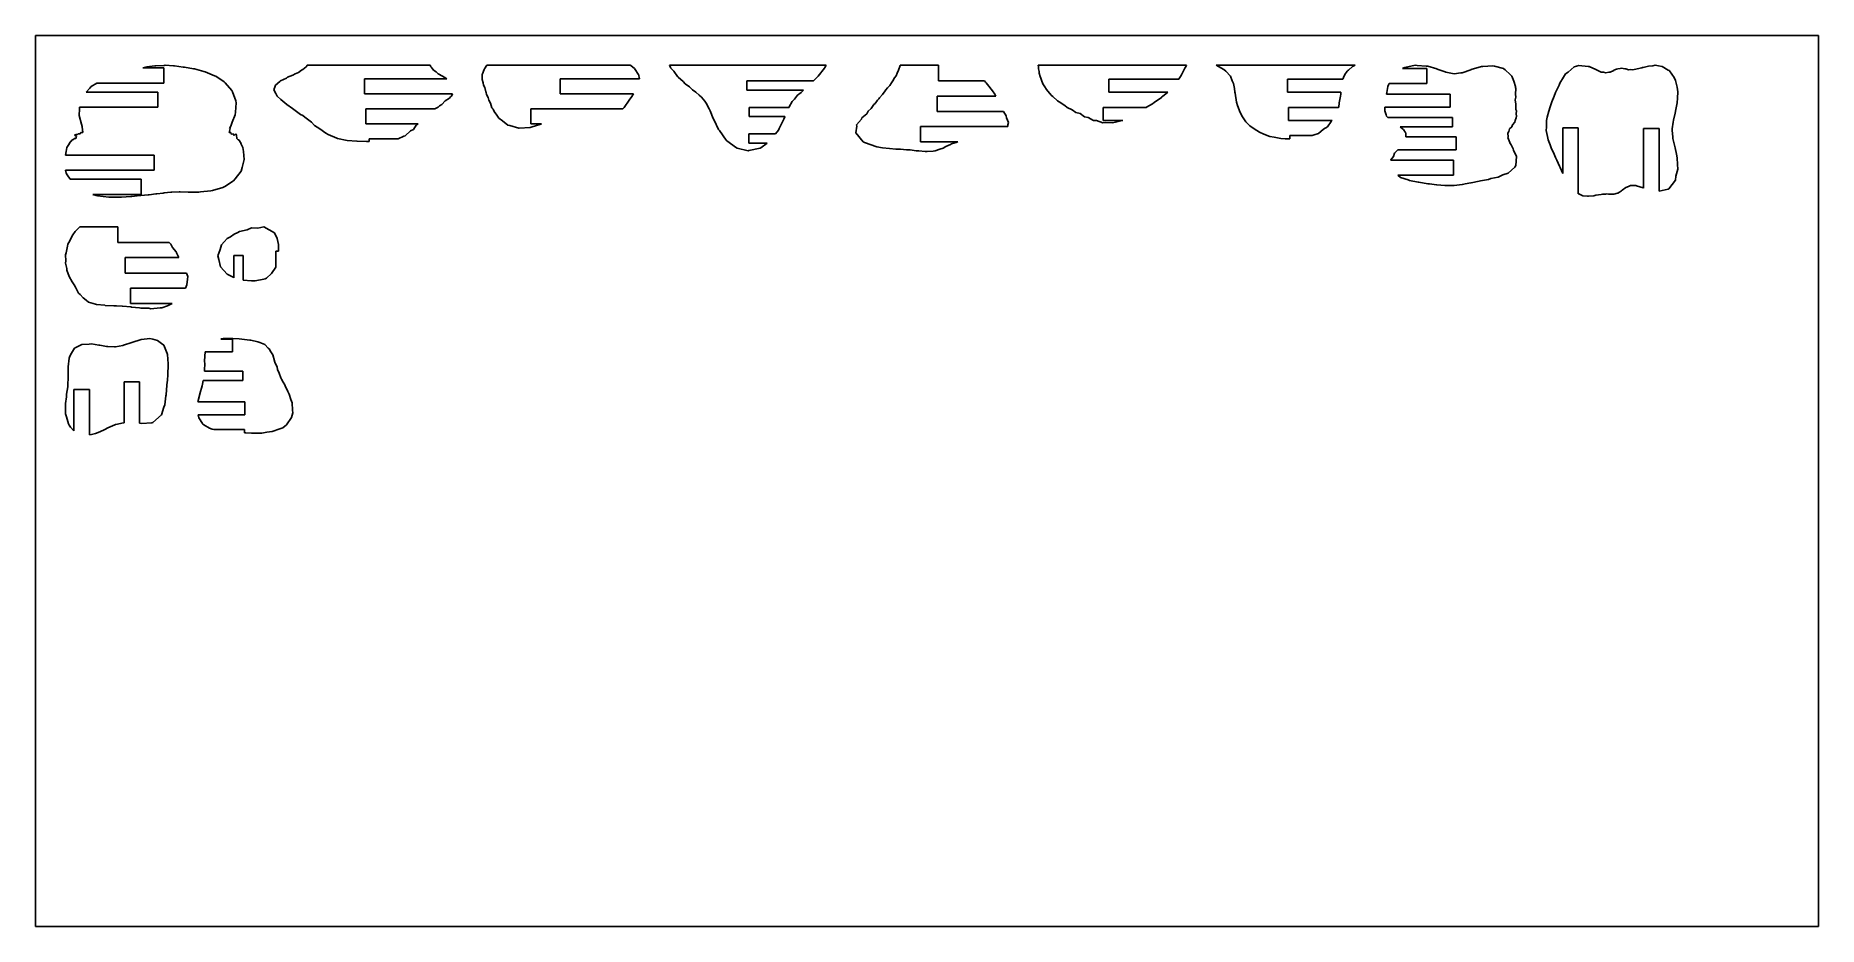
# Model space of a CAD drawing. Header units: metres. Extents: x 0 to 600, y 0 to 300.
import ezdxf

# ---------------------------------------------------------------- set-up
doc = ezdxf.new("R2010")
doc.units = ezdxf.units.M

msp = doc.modelspace()

# ---------------------------------------------------------------- linework, layer by layer
at = {"layer": 'C-1'}
for p, q in [((12.522729, 232.964516), (13.321522, 234.035737)), ((13.321522, 234.035737), (14.832943, 235.571901)), ((14.832943, 235.571901), (27.674156, 235.571901)), ((27.674156, 235.571901), (27.674156, 230.294595)), ((10.223178, 226.875759), (10.676921, 229.126252)), ((10.676921, 229.126252), (10.837123, 229.740793)), ((10.837123, 229.740793), (11.146596, 230.378415)), ((11.146596, 230.378415), (12.522729, 232.964516)), ((27.674156, 230.294595), (44.973585, 230.294595)), ((44.973585, 230.294595), (45.495136, 229.740792)), ((45.495136, 229.740792), (46.026529, 228.617609)), ((46.026529, 228.617609), (47.244415, 227.206352)), ((10, 223.345481), (10.102054, 224.2001)), ((10.44001, 221.583091), (10, 223.345481)), ((10.051128, 226.174282), (10.223178, 226.875759)), ((10.102054, 224.2001), (10.051128, 226.174282)), ((48.161277, 225.233215), (30.155063, 225.233215)), ((30.155063, 225.233215), (30.155063, 220.028589)), ((47.244415, 227.206352), (47.364247, 226.971049)), ((47.364247, 226.971049), (47.457212, 226.87576)), ((47.457212, 226.87576), (48.161277, 225.233215)), ((10.475727, 221.006883), (10.44001, 221.583091)), ((11.305867, 218.905143), (10.475727, 221.006883)), ((11.308464, 218.896771), (11.305867, 218.905143)), ((11.317972, 218.872888), (11.308464, 218.896771)), ((12.241823, 217.044893), (11.317972, 218.872888)), ((12.920494, 216.035088), (12.241823, 217.044893)), ((13.400676, 215.228585), (12.920494, 216.035088)), ((30.155063, 220.028589), (50.824041, 220.028589)), ((50.893724, 216.035088), (50.378258, 214.96721)), ((50.824041, 220.028589), (51.27104, 218.905142)), ((51.120102, 217.983371), (50.893724, 216.035088)), ((51.27104, 218.905142), (51.120102, 217.983371)), ((14.12851, 213.903985), (13.400676, 215.228585)), ((14.471991, 213.297931), (14.12851, 213.903985)), ((14.930912, 212.802534), (14.471991, 213.297931)), ((15.941612, 211.64747), (14.930912, 212.802534)), ((16.973371, 210.906228), (15.941612, 211.64747)), ((17.795982, 210.188354), (16.973371, 210.906228)), ((20.135194, 209.604888), (17.795982, 210.188354)), ((50.378258, 214.96721), (31.961277, 214.96721)), ((31.961277, 214.96721), (31.961277, 209.762584)), ((20.451341, 209.420478), (20.135194, 209.604888)), ((23.288585, 209.191261), (20.451341, 209.420478)), ((23.419835, 209.145128), (23.288585, 209.191261)), ((26.304364, 209.015636), (23.419835, 209.145128)), ((26.343325, 209.00877), (26.304364, 209.015636)), ((27.225105, 208.951549), (26.343325, 209.00877)), ((29.163084, 208.835535), (27.225105, 208.951549)), ((29.243114, 208.840547), (29.163084, 208.835535)), ((31.987243, 208.619165), (29.243114, 208.840547)), ((31.961277, 209.762584), (45.934188, 209.762584)), ((32.219196, 208.589544), (31.987243, 208.619165)), ((34.925337, 208.370398), (32.219196, 208.589544)), ((35.361152, 208.256894), (34.925337, 208.370398)), ((38.123526, 208.164069), (35.361152, 208.256894)), ((38.771176, 208.008111), (38.123526, 208.164069)), ((41.856023, 208.309373), (38.771176, 208.008111)), ((42.413304, 208.288209), (41.856023, 208.309373)), ((44.320841, 208.951549), (42.413304, 208.288209)), ((45.934188, 209.762584), (44.320841, 208.951549))]:
    msp.add_line(p, q, dxfattribs=at)
at = {"layer": 'C-2'}
for p, q in [((150.348726, 287.096993), (150.951044, 288.584678)), ((150.951044, 288.584678), (151.028536, 288.763186)), ((151.028536, 288.763186), (151.864074, 290)), ((151.864074, 290), (200.211615, 290)), ((200.211615, 290), (200.297457, 289.896052)), ((200.297457, 289.896052), (201.502839, 288.897639)), ((201.502839, 288.897639), (201.789513, 288.619202)), ((201.789513, 288.619202), (201.829646, 288.584678)), ((201.829646, 288.584678), (202.823543, 287.074274)), ((150.269868, 285.257325), (150.278245, 285.589693)), ((150.627028, 284.121558), (150.269868, 285.257325)), ((150.278245, 285.589693), (150.318254, 286.971139)), ((150.318254, 286.971139), (150.348726, 287.096993)), ((150.738346, 283.345945), (150.627028, 284.121558)), ((151.126417, 282.572741), (150.738346, 283.345945)), ((151.463544, 281.094611), (151.126417, 282.572741)), ((176.574394, 285.433997), (176.574394, 280.396472)), ((203.281028, 285.433997), (176.574394, 285.433997)), ((202.823543, 287.074274), (202.899208, 286.971139)), ((202.899208, 286.971139), (203.281028, 285.433997)), ((151.594708, 280.833214), (151.463544, 281.094611)), ((151.764078, 280.147788), (151.594708, 280.833214)), ((152.354366, 279.135487), (151.764078, 280.147788)), ((152.575806, 278.265832), (152.354366, 279.135487)), ((153.08792, 277.264492), (152.575806, 278.265832)), ((153.560502, 275.72002), (153.08792, 277.264492)), ((176.574394, 280.396472), (201.200646, 280.396472)), ((199.797052, 278.265832), (198.076763, 275.789277)), ((200.679067, 279.505261), (199.797052, 278.265832)), ((201.200646, 280.396472), (200.679067, 279.505261)), ((153.943198, 275.181374), (153.560502, 275.72002)), ((154.323515, 274.408166), (153.943198, 275.181374)), ((155.247099, 273.188845), (154.323515, 274.408166)), ((155.878438, 272.2281), (155.247099, 273.188845)), ((157.136315, 271.338019), (155.878438, 272.2281)), ((158.970172, 269.855403), (157.136315, 271.338019)), ((197.670058, 275.330469), (166.715854, 275.330469)), ((166.715854, 275.330469), (166.715854, 270.292945)), ((166.715854, 270.292945), (170.280025, 270.292945)), ((170.036519, 270.199609), (166.786284, 269.163943)), ((170.280025, 270.292945), (170.036519, 270.199609)), ((198.076763, 275.789277), (197.670058, 275.330469)), ((159.565978, 269.70489), (158.970172, 269.855403)), ((162.623221, 268.787475), (159.565978, 269.70489)), ((162.773135, 268.801087), (162.623221, 268.787475)), ((166.457115, 269.057569), (162.773135, 268.801087)), ((166.786284, 269.163943), (166.457115, 269.057569))]:
    msp.add_line(p, q, dxfattribs=at)
at = {"layer": 'C-3'}
for p, q in [((337.440519, 289.960315), (337.433321, 290)), ((337.433321, 290), (387.332618, 290)), ((337.492981, 289.761584), (337.440519, 289.960315)), ((337.530008, 288.799333), (337.492981, 289.761584)), ((337.759158, 287.885499), (337.530008, 288.799333)), ((386.770867, 288.99704), (386.227602, 287.8855)), ((387.191558, 289.761584), (386.770867, 288.99704)), ((387.332618, 290), (387.191558, 289.761584)), ((337.776208, 287.342959), (337.759158, 287.885499)), ((338.123784, 286.202891), (337.776208, 287.342959)), ((338.266976, 285.629601), (338.123784, 286.202891)), ((338.550779, 284.963755), (338.266976, 285.629601)), ((338.988847, 283.818246), (338.550779, 284.963755)), ((339.638139, 282.79075), (338.988847, 283.818246)), ((340.223849, 281.857543), (339.638139, 282.79075)), ((384.777896, 285.350491), (361.218672, 285.350491)), ((361.218672, 285.350491), (361.218672, 280.981595)), ((385.645525, 286.749625), (384.777896, 285.350491)), ((386.227602, 287.8855), (385.645525, 286.749625)), ((341.824069, 279.936415), (340.223849, 281.857543)), ((341.930728, 279.829768), (341.824069, 279.936415)), ((342.34499, 279.44443), (341.930728, 279.829768)), ((343.969891, 278.061884), (342.34499, 279.44443)), ((344.445229, 277.681199), (343.969891, 278.061884)), ((346.351796, 276.487583), (344.445229, 277.681199)), ((347.228318, 275.802188), (346.351796, 276.487583)), ((361.218672, 280.981595), (381.060121, 280.981595)), ((375.853153, 276.984473), (373.880233, 275.860076)), ((376.4208, 277.487118), (375.853153, 276.984473)), ((378.88634, 279.164689), (376.4208, 277.487118)), ((378.959989, 279.223947), (378.88634, 279.164689)), ((379.235821, 279.44443), (378.959989, 279.223947)), ((381.060121, 280.981595), (379.235821, 279.44443)), ((348.896507, 275.05919), (347.228318, 275.802188)), ((350.063399, 274.143294), (348.896507, 275.05919)), ((351.510272, 273.724274), (350.063399, 274.143294)), ((352.964339, 272.657871), (351.510272, 273.724274)), ((354.207252, 272.472632), (352.964339, 272.657871)), ((355.995013, 271.431329), (354.207252, 272.472632)), ((357.064982, 271.406943), (355.995013, 271.431329)), ((359.18477, 270.680268), (357.064982, 271.406943)), ((360.146468, 270.762662), (359.18477, 270.680268)), ((373.848952, 275.832086), (359.306685, 275.832086)), ((359.306685, 275.832086), (359.306685, 271.46319)), ((359.306685, 271.46319), (365.953933, 271.46319)), ((362.455591, 270.642883), (360.146468, 270.762662)), ((363.413638, 270.813133), (362.455591, 270.642883)), ((365.636593, 271.379185), (363.413638, 270.813133)), ((365.953933, 271.46319), (365.636593, 271.379185)), ((373.880233, 275.860076), (373.848952, 275.832086))]:
    msp.add_line(p, q, dxfattribs=at)
at = {"layer": 'C-4'}
for p, q in [((213.632916, 289.261661), (213.281028, 290)), ((213.281028, 290), (266.007108, 290)), ((213.736827, 289.138969), (213.632916, 289.261661)), ((213.798767, 289.024555), (213.736827, 289.138969)), ((214.845624, 288.084488), (213.798767, 289.024555)), ((216.04751, 286.231776), (214.845624, 288.084488)), ((265.452224, 289.024555), (263.351161, 286.321839)), ((265.669228, 289.322039), (265.452224, 289.024555)), ((266.007108, 290), (265.669228, 289.322039)), ((216.117492, 286.169597), (216.04751, 286.231776)), ((216.287955, 285.984158), (216.117492, 286.169597)), ((217.973521, 284.507877), (216.287955, 285.984158)), ((218.571041, 283.780139), (217.973521, 284.507877)), ((220.071094, 282.721551), (218.571041, 283.780139)), ((221.069882, 281.743656), (220.071094, 282.721551)), ((261.821596, 284.741434), (239.338242, 284.741434)), ((239.338242, 284.741434), (239.338242, 281.608245)), ((263.031305, 285.984158), (261.821596, 284.741434)), ((263.351161, 286.321839), (263.031305, 285.984158)), ((222.198459, 281.012869), (221.069882, 281.743656)), ((223.3311, 279.903381), (222.198459, 281.012869)), ((224.107765, 279.285021), (223.3311, 279.903381)), ((225.173416, 277.893598), (224.107765, 279.285021)), ((225.667479, 277.27192), (225.173416, 277.893598)), ((226.635181, 275.337272), (225.667479, 277.27192)), ((239.338242, 281.608245), (258.384829, 281.608245)), ((254.597956, 277.846863), (253.651683, 275.975575)), ((255.390892, 278.592055), (254.597956, 277.846863)), ((256.381966, 279.912387), (255.390892, 278.592055)), ((257.598341, 280.801388), (256.381966, 279.912387)), ((258.384829, 281.608245), (257.598341, 280.801388)), ((226.969387, 274.718749), (226.635181, 275.337272)), ((228.03377, 272.078271), (226.969387, 274.718749)), ((228.315, 271.551272), (228.03377, 272.078271)), ((229.839221, 268.357397), (228.315, 271.551272)), ((253.571851, 275.849679), (240.187291, 275.849679)), ((240.187291, 275.849679), (240.187291, 272.71649)), ((240.187291, 272.71649), (252.133272, 272.71649)), ((251.788617, 271.908714), (250.219594, 268.729512)), ((252.097323, 272.629981), (251.788617, 271.908714)), ((252.133272, 272.71649), (252.097323, 272.629981)), ((253.651683, 275.975575), (253.571851, 275.849679)), ((230.106167, 267.99938), (229.839221, 268.357397)), ((232.427436, 264.79773), (230.106167, 267.99938)), ((232.668839, 264.617575), (232.427436, 264.79773)), ((235.86749, 262.193696), (232.668839, 264.617575)), ((249.058733, 266.957924), (240.007821, 266.957924)), ((240.007821, 266.957924), (240.007821, 263.824735)), ((249.964834, 268.165441), (249.058733, 266.957924)), ((250.219594, 268.729512), (249.964834, 268.165441)), ((236.072702, 262.147808), (235.86749, 262.193696)), ((239.862385, 261.206063), (236.072702, 262.147808)), ((240.048932, 261.256824), (239.862385, 261.206063)), ((240.007821, 263.824735), (246.22664, 263.824735)), ((243.869778, 262.098492), (240.048932, 261.256824)), ((244.070192, 262.262824), (243.869778, 262.098492)), ((246.22664, 263.824735), (244.070192, 262.262824))]:
    msp.add_line(p, q, dxfattribs=at)
at = {"layer": 'C-5'}
for p, q in [((399.87364, 288.570074), (397.332618, 290)), ((397.332618, 290), (444.066126, 290)), ((400.626816, 287.981206), (399.87364, 288.570074)), ((441.663531, 288.255821), (441.46876, 287.981205)), ((441.874747, 288.405453), (441.663531, 288.255821)), ((443.21593, 289.57397), (441.874747, 288.405453)), ((444.066126, 290), (443.21593, 289.57397)), ((402.112205, 286.388932), (400.626816, 287.981206)), ((402.721897, 284.769396), (402.112205, 286.388932)), ((403.17514, 283.929871), (402.721897, 284.769396)), ((403.507277, 282.140193), (403.17514, 283.929871)), ((403.63452, 280.930987), (403.507277, 282.140193)), ((439.917371, 285.350491), (421.35534, 285.350491)), ((421.35534, 285.350491), (421.35534, 280.981595)), ((440.185589, 285.913085), (439.917371, 285.350491)), ((440.64098, 286.919404), (440.185589, 285.913085)), ((441.46876, 287.981205), (440.64098, 286.919404)), ((403.667855, 280.576501), (403.63452, 280.930987)), ((404.200187, 277.550231), (403.667855, 280.576501)), ((404.48436, 276.45194), (404.200187, 277.550231)), ((405.381416, 274.11859), (404.48436, 276.45194)), ((421.35534, 280.981595), (439.301134, 280.981595)), ((438.735813, 277.317407), (438.566917, 275.958688)), ((439.217658, 279.64444), (438.735813, 277.317407)), ((439.241699, 280.269147), (439.217658, 279.64444)), ((439.301134, 280.981595), (439.241699, 280.269147)), ((406.147905, 272.66818), (405.381416, 274.11859)), ((407.359814, 271.022612), (406.147905, 272.66818)), ((408.679491, 269.611249), (407.359814, 271.022612)), ((438.508613, 275.832086), (421.626833, 275.832086)), ((421.626833, 275.832086), (421.626833, 271.46319)), ((421.626833, 271.46319), (436.354214, 271.46319)), ((435.993897, 271.058645), (434.8311, 269.264488)), ((436.354214, 271.46319), (435.993897, 271.058645)), ((438.566917, 275.958688), (438.508613, 275.832086)), ((410.077919, 268.559505), (408.679491, 269.611249)), ((411.858374, 267.436005), (410.077919, 268.559505)), ((413.326151, 266.830338), (411.858374, 267.436005)), ((415.410791, 266.08053), (413.326151, 266.830338)), ((416.878721, 265.755841), (415.410791, 266.08053)), ((419.133141, 265.378604), (416.878721, 265.755841)), ((420.588195, 265.202488), (419.133141, 265.378604)), ((422.09228, 265.204201), (420.588195, 265.202488)), ((429.591334, 266.313681), (422.09228, 266.313681)), ((422.09228, 266.313681), (422.09228, 265.204201)), ((430.275549, 266.622905), (429.591334, 266.313681)), ((431.741929, 267.005254), (430.275549, 266.622905)), ((433.465568, 268.467355), (431.741929, 267.005254)), ((434.8311, 269.264488), (433.465568, 268.467355))]:
    msp.add_line(p, q, dxfattribs=at)
at = {"layer": 'C-6'}
for p, q in [((88.464254, 287.628382), (89.522281, 288.313433)), ((89.522281, 288.313433), (89.973811, 288.596767)), ((89.973811, 288.596767), (91.064896, 289.506523)), ((91.064896, 289.506523), (91.122561, 289.608928)), ((91.122561, 289.608928), (91.387149, 290)), ((91.387149, 290), (132.762449, 290)), ((132.762449, 290), (132.955778, 289.506522)), ((132.955778, 289.506522), (133.299149, 289.166328)), ((133.299149, 289.166328), (133.95061, 288.313432)), ((133.95061, 288.313432), (134.846913, 287.760894)), ((80.20464, 281.708348), (80.616638, 282.989202)), ((80.616638, 282.989202), (80.678172, 283.345945)), ((80.678172, 283.345945), (82.200551, 284.514338)), ((82.200551, 284.514338), (82.380727, 284.736263)), ((82.380727, 284.736263), (84.378901, 285.665871)), ((84.378901, 285.665871), (84.796871, 285.982874)), ((84.796871, 285.982874), (86.56727, 286.669221)), ((86.56727, 286.669221), (87.340144, 287.156545)), ((87.340144, 287.156545), (88.464254, 287.628382)), ((138.389948, 285.433997), (110.715791, 285.433997)), ((110.715791, 285.433997), (110.715791, 280.396472)), ((134.846913, 287.760894), (135.510923, 287.156545)), ((135.510923, 287.156545), (136.96435, 286.387775)), ((136.96435, 286.387775), (137.455955, 285.982874)), ((137.455955, 285.982874), (138.389948, 285.433997)), ((80.781678, 280.5032), (80.20464, 281.708348)), ((81.253095, 279.650724), (80.781678, 280.5032)), ((82.474805, 278.452066), (81.253095, 279.650724)), ((84.553596, 276.844697), (82.474805, 278.452066)), ((86.487028, 275.494083), (84.553596, 276.844697)), ((110.715791, 280.396472), (140.269868, 280.396472)), ((135.941352, 276.407655), (135.515104, 275.904417)), ((136.684674, 276.844697), (135.941352, 276.407655)), ((137.817462, 278.012868), (136.684674, 276.844697)), ((139.244117, 278.933125), (137.817462, 278.012868)), ((139.642002, 279.435963), (139.244117, 278.933125)), ((139.925607, 279.650723), (139.642002, 279.435963)), ((140.269868, 280.396472), (139.925607, 279.650723)), ((89.171487, 273.490897), (86.487028, 275.494083)), ((89.908509, 273.04912), (89.171487, 273.490897)), ((90.620715, 272.558433), (89.908509, 273.04912)), ((92.85298, 270.809655), (90.620715, 272.558433)), ((93.884424, 269.756282), (92.85298, 270.809655)), ((134.404609, 275.330469), (111.170368, 275.330469)), ((111.170368, 275.330469), (111.170368, 270.292945)), ((111.170368, 270.292945), (128.785355, 270.292945)), ((128.785355, 270.292945), (128.104187, 269.833047)), ((135.515104, 275.904417), (134.404609, 275.330469)), ((95.598759, 268.625287), (93.884424, 269.756282)), ((97.705448, 267.099779), (95.598759, 268.625287)), ((98.472614, 266.721687), (97.705448, 267.099779)), ((101.360004, 265.479379), (98.472614, 266.721687)), ((101.594188, 265.402994), (101.360004, 265.479379)), ((104.852648, 264.728556), (101.594188, 265.402994)), ((104.856297, 264.727862), (104.852648, 264.728556)), ((108.105022, 264.48321), (104.856297, 264.727862)), ((108.175276, 264.478082), (108.105022, 264.48321)), ((111.304747, 264.36511), (108.175276, 264.478082)), ((111.409496, 264.358552), (111.304747, 264.36511)), ((112.208374, 264.336884), (111.409496, 264.358552)), ((121.971984, 265.226941), (112.208374, 265.226941)), ((112.208374, 265.226941), (112.208374, 264.336884)), ((123.962984, 266.127336), (121.971984, 265.226941)), ((124.368142, 266.287821), (123.962984, 266.127336)), ((126.208579, 267.918225), (124.368142, 266.287821)), ((127.146794, 268.433227), (126.208579, 267.918225)), ((128.104187, 269.833047), (127.146794, 268.433227))]:
    msp.add_line(p, q, dxfattribs=at)
at = {"layer": 'C-7'}
for p, q in [((289.982472, 287.318576), (290.445798, 288.422422)), ((290.445798, 288.422422), (290.963981, 289.905397)), ((290.963981, 289.905397), (291.005315, 290)), ((291.005315, 290), (303.861702, 290)), ((303.861702, 290), (303.861702, 284.722694)), ((286.176993, 281.792399), (286.650874, 282.374447)), ((286.650874, 282.374447), (287.452115, 283.238369)), ((287.452115, 283.238369), (288.036769, 284.107527)), ((288.036769, 284.107527), (288.549748, 284.820364)), ((288.549748, 284.820364), (289.115541, 285.742135)), ((289.115541, 285.742135), (289.633793, 286.479443)), ((289.633793, 286.479443), (289.982472, 287.318576)), ((303.861702, 284.722694), (319.342808, 284.722694)), ((319.342808, 284.722694), (319.727943, 284.289628)), ((319.727943, 284.289628), (319.901432, 284.107527)), ((319.901432, 284.107527), (320.32346, 283.582399)), ((320.32346, 283.582399), (322.081767, 281.40906)), ((281.255366, 275.418926), (282.154498, 276.77114)), ((282.154498, 276.77114), (282.538903, 277.13823)), ((282.538903, 277.13823), (283.370275, 278.28864)), ((283.370275, 278.28864), (283.807591, 278.745958)), ((283.807591, 278.745958), (283.964213, 279.010841)), ((283.964213, 279.010841), (285.027782, 280.216771)), ((285.027782, 280.216771), (285.888347, 281.409061)), ((285.888347, 281.409061), (286.176993, 281.792399)), ((323.158564, 279.661314), (303.390394, 279.661314)), ((303.390394, 279.661314), (303.390394, 274.456689)), ((322.081767, 281.40906), (322.793496, 280.315087)), ((322.793496, 280.315087), (323.158564, 279.661314)), ((276.272562, 269.936492), (277.93275, 271.838758)), ((277.93275, 271.838758), (278.071958, 272.338914)), ((278.071958, 272.338914), (279.720738, 273.680246)), ((279.720738, 273.680246), (280.206486, 274.580533)), ((280.206486, 274.580533), (281.255366, 275.418926)), ((303.390394, 274.456689), (325.791649, 274.456689)), ((325.791649, 274.456689), (326.672637, 273.01229)), ((326.672637, 273.01229), (326.760014, 272.338914)), ((326.760014, 272.338914), (327.433321, 270.732164)), ((327.433321, 270.732164), (327.254753, 269.936492)), ((276.007108, 267.230633), (276.347713, 269.522218)), ((278.519817, 264.207711), (276.007108, 267.230633)), ((276.347713, 269.522218), (276.272562, 269.936492)), ((278.947677, 264.007107), (278.519817, 264.207711)), ((283.081309, 262.593747), (278.947677, 264.007107)), ((327.228126, 269.395309), (297.830741, 269.395309)), ((297.830741, 269.395309), (297.830741, 264.190683)), ((297.830741, 264.190683), (310.429755, 264.190683)), ((309.764353, 264.007107), (308.242394, 263.516841)), ((310.333439, 264.187819), (309.764353, 264.007107)), ((310.429755, 264.190683), (310.333439, 264.187819)), ((327.254753, 269.936492), (327.228126, 269.395309)), ((284.985142, 262.256608), (283.081309, 262.593747)), ((287.332195, 261.967398), (284.985142, 262.256608)), ((289.456564, 261.768015), (287.332195, 261.967398)), ((291.071895, 261.763321), (289.456564, 261.768015)), ((293.092211, 261.541083), (291.071895, 261.763321)), ((294.318173, 261.562109), (293.092211, 261.541083)), ((296.348565, 261.238272), (294.318173, 261.562109)), ((297.237308, 261.220392), (296.348565, 261.238272)), ((299.363071, 260.965118), (297.237308, 261.220392)), ((300.024723, 260.965907), (299.363071, 260.965118)), ((302.037507, 261.107822), (300.024723, 260.965907)), ((302.762153, 261.219241), (302.037507, 261.107822)), ((304.318083, 261.751589), (302.762153, 261.219241)), ((305.393986, 262.140076), (304.318083, 261.751589)), ((306.326569, 262.638507), (305.393986, 262.140076)), ((307.897803, 263.346679), (306.326569, 262.638507)), ((308.242394, 263.516841), (307.897803, 263.346679))]:
    msp.add_line(p, q, dxfattribs=at)
at = {"layer": 'sheet_boundary'}
for p, q in [((0, 300), (600, 300)), ((0, 0), (0, 300)), ((600, 300), (600, 0)), ((600, 0), (0, 0))]:
    msp.add_line(p, q, dxfattribs=at)
at = {"layer": 'Y-2'}
for p, q in [((35.622937, 197.616533), (38.473215, 198.008111)), ((38.473215, 198.008111), (39.450449, 197.802403)), ((11.364565, 191.65198), (11.717436, 192.450495)), ((11.717436, 192.450495), (13.130049, 194.719753)), ((13.130049, 194.719753), (15.544948, 195.986037)), ((15.544948, 195.986037), (18.057858, 196.074839)), ((18.057858, 196.074839), (18.759636, 196.207758)), ((18.759636, 196.207758), (21.294842, 195.700074)), ((21.294842, 195.700074), (21.615234, 195.707386)), ((21.615234, 195.707386), (23.889135, 195.266821)), ((23.889135, 195.266821), (24.280888, 195.267493)), ((24.280888, 195.267493), (26.485319, 195.209279)), ((26.485319, 195.209279), (26.886997, 195.236395)), ((26.886997, 195.236395), (29.289497, 195.668356)), ((29.289497, 195.668356), (29.552651, 195.70825)), ((29.552651, 195.70825), (32.357804, 196.601931)), ((32.357804, 196.601931), (32.408249, 196.611134)), ((32.408249, 196.611134), (35.526762, 197.60822)), ((35.526762, 197.60822), (35.622937, 197.616533)), ((39.450449, 197.802403), (41.029159, 197.375445)), ((41.029159, 197.375445), (42.354597, 196.32412)), ((42.354597, 196.32412), (43.099878, 195.706407)), ((43.099878, 195.706407), (44.292526, 192.920302)), ((44.292526, 192.920302), (44.299568, 192.906115)), ((44.299568, 192.906115), (44.323803, 192.655797)), ((44.323803, 192.655797), (44.619124, 189.449176)), ((10.958958, 187.895675), (10.972935, 188.43541)), ((10.985434, 185.333816), (10.958958, 187.895675)), ((10.972935, 188.43541), (11.320786, 191.360016)), ((11.320786, 191.360016), (11.364565, 191.65198)), ((44.596309, 189.247258), (44.463019, 185.806662)), ((44.619124, 189.449176), (44.596309, 189.247258)), ((10.417081, 179.295373), (10.812639, 181.715251)), ((10.812639, 181.715251), (10.854664, 182.340113)), ((10.854664, 182.340113), (10.973828, 184.821315)), ((10.973828, 184.821315), (10.985434, 185.333816)), ((18.079597, 180.771155), (12.874972, 180.771155)), ((12.874972, 180.771155), (12.874972, 166.945785)), ((18.079597, 165.553602), (18.079597, 180.771155)), ((35.005153, 183.439661), (29.800528, 183.439661)), ((29.800528, 183.439661), (29.800528, 169.569088)), ((35.005153, 169.437877), (35.005153, 183.439661)), ((44.186168, 182.257419), (43.940544, 179.008942)), ((44.197962, 182.340113), (44.186168, 182.257419)), ((44.323803, 183.951694), (44.197962, 182.340113)), ((44.446707, 185.718385), (44.323803, 183.951694)), ((44.463019, 185.806662), (44.446707, 185.718385)), ((10, 176.066999), (10.371754, 178.329178)), ((10.100732, 174.844978), (10, 176.066999)), ((10.068747, 172.662142), (10.100732, 174.844978)), ((10.371754, 178.329178), (10.417081, 179.295373)), ((43.095227, 174.894684), (42.359993, 172.305917)), ((43.517254, 175.637622), (43.095227, 174.894684)), ((43.853912, 178.724447), (43.517254, 175.637622)), ((43.940544, 179.008942), (43.853912, 178.724447)), ((10.387729, 171.614345), (10.068747, 172.662142)), ((11.011719, 169.221846), (10.387729, 171.614345)), ((11.245498, 168.843593), (11.011719, 169.221846)), ((11.717436, 168.165807), (11.245498, 168.843593)), ((12.874972, 166.945785), (11.717436, 168.165807)), ((26.664861, 168.960381), (24.280888, 167.900745)), ((26.886997, 169.043936), (26.664861, 168.960381)), ((26.968161, 169.054239), (26.886997, 169.043936)), ((29.552651, 169.562305), (26.968161, 169.054239)), ((29.800528, 169.569088), (29.552651, 169.562305)), ((35.622938, 169.350462), (35.005153, 169.437877)), ((39.094174, 169.615954), (35.622938, 169.350462)), ((39.450448, 169.728661), (39.094174, 169.615954)), ((42.359993, 172.305917), (39.450448, 169.728661)), ((18.759636, 165.621556), (18.079597, 165.553602)), ((20.091862, 165.990616), (18.759636, 165.621556)), ((21.615233, 166.588846), (20.091862, 165.990616)), ((23.333898, 167.377543), (21.615233, 166.588846)), ((24.280888, 167.900745), (23.333898, 167.377543))]:
    msp.add_line(p, q, dxfattribs=at)
at = {"layer": 'Y-3'}
for p, q in [((515.741759, 287.711347), (517.816354, 289.517671)), ((517.816354, 289.517671), (519.366609, 289.955797)), ((519.366609, 289.955797), (522.484069, 289.630555)), ((522.484069, 289.630555), (522.674817, 289.628721)), ((522.674817, 289.628721), (522.817627, 289.576102)), ((522.817627, 289.576102), (525.058425, 288.566653)), ((525.058425, 288.566653), (525.591547, 288.314942)), ((525.591547, 288.314942), (526.930501, 287.746654)), ((529.899541, 287.715194), (531.116329, 288.311712)), ((531.116329, 288.311712), (531.203341, 288.332459)), ((531.203341, 288.332459), (532.021954, 288.677452)), ((532.021954, 288.677452), (532.478016, 288.860119)), ((532.478016, 288.860119), (532.497388, 288.855252)), ((532.497388, 288.855252), (533.245902, 288.954526)), ((533.245902, 288.954526), (533.752638, 289.007175)), ((533.752638, 289.007175), (533.781815, 289.014426)), ((533.781815, 289.014426), (534.901464, 288.766464)), ((534.901464, 288.766464), (535.178518, 288.812249)), ((535.178518, 288.812249), (536.096803, 288.516651)), ((536.096803, 288.516651), (536.750856, 288.614357)), ((536.750856, 288.614357), (537.441179, 288.508852)), ((537.441179, 288.508852), (538.622932, 288.743979)), ((538.622932, 288.743979), (539.017252, 288.805724)), ((539.017252, 288.805724), (540.541537, 289.195465)), ((540.541537, 289.195465), (540.851332, 289.257714)), ((540.851332, 289.257714), (541.00654, 289.293424)), ((541.00654, 289.293424), (542.802167, 289.73165)), ((542.802167, 289.73165), (544.314748, 289.854574)), ((544.314748, 289.854574), (545.127402, 290)), ((545.127402, 290), (546.146636, 289.836421)), ((546.146636, 289.836421), (547.479513, 289.560683)), ((547.479513, 289.560683), (549.500823, 288.416633)), ((549.500823, 288.416633), (549.809339, 288.249385)), ((549.809339, 288.249385), (549.941276, 288.10021)), ((549.941276, 288.10021), (551.500613, 285.915337)), ((511.587873, 280.801885), (512.747107, 283.362353)), ((512.747107, 283.362353), (512.998167, 283.97528)), ((512.998167, 283.97528), (514.180535, 286.0425)), ((514.180535, 286.0425), (514.876161, 287.084935)), ((514.876161, 287.084935), (515.741759, 287.711347)), ((526.930501, 287.746654), (527.722921, 287.640922)), ((527.722921, 287.640922), (528.502839, 287.44761)), ((528.502839, 287.44761), (529.515803, 287.70941)), ((529.515803, 287.70941), (529.899541, 287.715194)), ((551.500613, 285.915337), (551.94101, 284.87624)), ((551.94101, 284.87624), (552.495246, 282.67448)), ((552.495246, 282.67448), (552.695122, 281.126136)), ((509.252843, 274.572465), (509.730174, 276.032723)), ((509.730174, 276.032723), (510.343478, 277.690532)), ((510.343478, 277.690532), (511.099659, 279.601853)), ((511.099659, 279.601853), (511.587873, 280.801885)), ((552.514508, 277.372166), (552.064156, 275.072536)), ((552.639336, 278.910958), (552.514508, 277.372166)), ((552.695122, 281.126136), (552.639336, 278.910958)), ((508.469829, 269.181468), (508.527837, 271.363021)), ((508.527837, 271.363021), (508.768422, 272.546216)), ((508.768422, 272.546216), (509.252843, 274.572465)), ((551.092351, 270.863922), (550.807753, 268.588666)), ((551.252705, 271.57874), (551.092351, 270.863922)), ((551.820021, 273.920012), (551.252705, 271.57874)), ((552.064156, 275.072536), (551.820021, 273.920012)), ((508.437262, 268.087773), (508.469829, 269.181468)), ((508.879422, 266.05607), (508.437262, 268.087773)), ((509.064191, 264.87844), (508.879422, 266.05607)), ((509.778608, 263.219644), (509.064191, 264.87844)), ((519.190796, 268.999722), (513.98617, 268.999722)), ((513.98617, 268.999722), (513.98617, 253.56096)), ((519.190796, 246.770306), (519.190796, 268.999722)), ((546.407427, 268.716014), (541.202801, 268.716014)), ((541.202801, 268.716014), (541.202801, 248.635868)), ((546.407427, 247.660084), (546.407427, 268.716014)), ((550.807753, 268.588666), (550.767114, 268.087773)), ((550.767114, 268.087773), (550.971225, 265.890055)), ((550.971225, 265.890055), (551.053295, 265.316423)), ((551.053295, 265.316423), (551.550475, 263.136214)), ((510.208555, 261.842129), (509.778608, 263.219644)), ((510.877585, 260.603085), (510.208555, 261.842129)), ((511.544134, 258.949261), (510.877585, 260.603085)), ((511.990197, 258.081513), (511.544134, 258.949261)), ((512.864979, 256.06191), (511.990197, 258.081513)), ((551.550475, 263.136214), (551.792486, 262.26242)), ((551.792486, 262.26242), (552.211355, 260.074734)), ((552.211355, 260.074734), (552.532416, 258.796455)), ((552.532416, 258.796455), (552.569768, 256.574456)), ((513.078852, 255.567934), (512.864979, 256.06191)), ((513.98617, 253.56096), (513.078852, 255.567934)), ((552.06947, 252.627881), (551.890219, 251.335685)), ((552.728446, 255.031449), (552.06947, 252.627881)), ((552.569768, 256.574456), (552.728446, 255.031449)), ((519.366609, 246.705773), (519.190796, 246.770306)), ((520.745928, 246.046939), (519.366609, 246.705773)), ((522.309872, 245.935142), (520.745928, 246.046939)), ((524.384477, 246.038845), (522.674817, 245.937631)), ((525.058425, 246.222929), (524.384477, 246.038845)), ((525.973339, 246.347924), (525.058425, 246.222929)), ((526.930501, 246.530956), (525.973339, 246.347924)), ((527.374334, 246.604809), (526.930501, 246.530956)), ((528.502839, 246.638815), (527.374334, 246.604809)), ((528.630061, 246.66379), (528.502839, 246.638815)), ((529.316459, 246.611559), (528.630061, 246.66379)), ((529.850807, 246.572759), (529.316459, 246.611559)), ((529.899541, 246.559668), (529.850807, 246.572759)), ((531.103743, 246.583968), (529.899541, 246.559668)), ((531.203341, 246.578986), (531.103743, 246.583968)), ((532.412756, 246.922676), (531.203341, 246.578986)), ((532.478016, 246.9489), (532.412756, 246.922676)), ((533.045143, 247.293458), (532.478016, 246.9489)), ((533.781816, 247.777338), (533.045143, 247.293458)), ((534.016699, 247.908134), (533.781816, 247.777338)), ((535.178518, 248.850657), (534.016699, 247.908134)), ((536.158927, 249.178232), (535.178518, 248.850657)), ((536.750856, 249.551582), (536.158927, 249.178232)), ((538.341094, 249.522474), (536.750856, 249.551582)), ((538.622932, 249.495275), (538.341094, 249.522474)), ((538.799417, 249.435217), (538.622932, 249.495275)), ((541.006541, 248.698359), (538.799417, 249.435217)), ((541.202801, 248.635868), (541.006541, 248.698359)), ((549.500821, 248.269703), (546.407427, 247.660084)), ((549.648748, 248.348406), (549.500821, 248.269703)), ((549.694238, 248.436952), (549.648748, 248.348406)), ((551.890219, 251.335685), (549.694238, 248.436952)), ((522.55928, 245.914148), (522.309872, 245.935142)), ((522.674817, 245.937631), (522.55928, 245.914148))]:
    msp.add_line(p, q, dxfattribs=at)
at = {"layer": 'Y-4'}
for p, q in [((36.036622, 289.181809), (37.021506, 289.423853)), ((43.149595, 289.181809), (36.036622, 289.181809)), ((37.021506, 289.423853), (37.366076, 289.437073)), ((37.366076, 289.437073), (40.096922, 289.850485)), ((40.096922, 289.850485), (40.431432, 289.870642)), ((40.431432, 289.870642), (43.232478, 289.970298)), ((43.149595, 283.977183), (43.149595, 289.181809)), ((43.232478, 289.970298), (43.570899, 290)), ((43.570899, 290), (46.421257, 289.800162)), ((46.421257, 289.800162), (46.775512, 289.829812)), ((46.775512, 289.829812), (49.689154, 289.400714)), ((49.689154, 289.400714), (50.065495, 289.41207)), ((50.065495, 289.41207), (53.08868, 288.794328)), ((53.08868, 288.794328), (53.486167, 288.764848)), ((53.486167, 288.764848), (56.631457, 287.894741)), ((16.997289, 280.966), (18.289732, 282.307241)), ((18.289732, 282.307241), (18.689637, 282.836451)), ((18.689637, 282.836451), (20.571354, 283.977183)), ((20.571354, 283.977183), (43.149595, 283.977183)), ((56.631457, 287.894741), (57.0412, 287.799656)), ((57.0412, 287.799656), (60.193845, 286.506985)), ((60.193845, 286.506985), (60.597368, 286.31932)), ((60.597368, 286.31932), (63.463434, 284.41765)), ((63.463434, 284.41765), (63.829948, 284.107697)), ((63.829948, 284.107697), (65.986717, 281.536806)), ((41.152589, 280.966), (16.997289, 280.966)), ((41.152589, 275.928476), (41.152589, 280.966)), ((65.986717, 281.536806), (66.269789, 281.071165)), ((66.269789, 281.071165), (67.328261, 278.012363)), ((67.461565, 277.349631), (67.290841, 274.247552)), ((67.328261, 278.012363), (67.461565, 277.349631)), ((14.664198, 273.057693), (14.765963, 275.397399)), ((15.388693, 270.233074), (14.664198, 273.057693)), ((14.765963, 275.397399), (14.772214, 275.928476)), ((14.772214, 275.928476), (41.152589, 275.928476)), ((15.637754, 269.417533), (15.388693, 270.233074)), ((66.13616, 270.829924), (65.678647, 269.477242)), ((67.181444, 273.321028), (66.13616, 270.829924)), ((67.290841, 274.247552), (67.181444, 273.321028)), ((11.310991, 263.669282), (12.326153, 264.954062)), ((12.326153, 264.954062), (12.519595, 264.954062)), ((12.519595, 264.954062), (13.09909, 265.395394)), ((13.09909, 265.395394), (13.556955, 265.395394)), ((13.117666, 266.483762), (13.188955, 266.589899)), ((13.74366, 266.157422), (13.117666, 266.483762)), ((13.188955, 266.589899), (13.273831, 266.603155)), ((13.273831, 266.603155), (13.471281, 266.633993)), ((13.273831, 266.603155), (13.273831, 266.603155)), ((13.471281, 266.633993), (13.56415, 266.737207)), ((13.556955, 265.395394), (13.74366, 266.157422)), ((13.56415, 266.737207), (13.625604, 266.658095)), ((13.625604, 266.658095), (14.132147, 266.737207)), ((14.132147, 266.737207), (14.303168, 266.968132)), ((14.303168, 266.968132), (15.031488, 266.968132)), ((15.031488, 266.968132), (15.186098, 267.409463)), ((15.186098, 267.409463), (15.83772, 267.409463)), ((15.683188, 269.309469), (15.637754, 269.417533)), ((15.83772, 267.409463), (15.683188, 269.309469)), ((65.441886, 268.694243), (65.08933, 267.409463)), ((65.08933, 267.409463), (65.743772, 267.409463)), ((65.678647, 269.477242), (65.221199, 268.694243)), ((65.221199, 268.694243), (65.441886, 268.694243)), ((65.743772, 267.409463), (65.825626, 266.793683)), ((65.825626, 266.793683), (66.529635, 266.968132)), ((66.529635, 266.968132), (66.845247, 266.38942)), ((66.845247, 266.38942), (67.376262, 266.880186)), ((67.376262, 266.880186), (67.654631, 266.483762)), ((67.654631, 266.483762), (67.591847, 266.447491)), ((67.591847, 266.447491), (67.678625, 265.395394)), ((67.678625, 265.395394), (68.172447, 264.954062)), ((68.172447, 264.954062), (68.364069, 264.954062)), ((68.364069, 264.954062), (69.177085, 263.669282)), ((10, 259.72281), (10.311601, 260.952342)), ((39.842477, 259.72281), (10, 259.72281)), ((10.311601, 260.952342), (10.521892, 262.272476)), ((10.521892, 262.272476), (11.378037, 263.669282)), ((11.378037, 263.669282), (11.310991, 263.669282)), ((39.842477, 254.685285), (39.842477, 259.72281)), ((69.177085, 263.669282), (69.112598, 263.669282)), ((69.112598, 263.669282), (69.736518, 262.352054)), ((70.20464, 258.232435), (69.537192, 255.54111)), ((69.736518, 262.352054), (69.938663, 260.934195)), ((69.938663, 260.934195), (70.20464, 258.232435)), ((10.217951, 253.695309), (10.080437, 254.685285)), ((10.080437, 254.685285), (39.842477, 254.685285)), ((10.63686, 253.150879), (10.217951, 253.695309)), ((11.560292, 251.674102), (10.63686, 253.150879)), ((69.150326, 254.314386), (67.198387, 251.756943)), ((69.537192, 255.54111), (69.150326, 254.314386)), ((35.50002, 251.674102), (11.560292, 251.674102)), ((20.326885, 246.105595), (19.294327, 246.469476)), ((19.294327, 246.469476), (35.50002, 246.469476)), ((20.867794, 246.055314), (20.326885, 246.105595)), ((24.595894, 245.572867), (20.867794, 246.055314)), ((35.051923, 246.133538), (32.367635, 245.845203)), ((35.398288, 246.133741), (35.051923, 246.133538)), ((37.824238, 246.406538), (35.398288, 246.133741)), ((35.50002, 246.469476), (35.50002, 251.674102)), ((38.161896, 246.430447), (37.824238, 246.406538)), ((40.431432, 246.692416), (38.161896, 246.430447)), ((40.765943, 246.747133), (40.431432, 246.692416)), ((42.96183, 246.989859), (40.765943, 246.747133)), ((43.298655, 247.061911), (42.96183, 246.989859)), ((45.516052, 247.234084), (43.298655, 247.061911)), ((45.871325, 247.295154), (45.516052, 247.234084)), ((48.246792, 247.342195), (45.871325, 247.295154)), ((48.649529, 247.370612), (48.246792, 247.342195)), ((51.340288, 247.315451), (48.649529, 247.370612)), ((51.819078, 247.32223), (51.340288, 247.315451)), ((54.920146, 247.328083), (51.819078, 247.32223)), ((55.483606, 247.36422), (54.920146, 247.328083)), ((58.917876, 247.723698), (55.483606, 247.36422)), ((59.546129, 247.865899), (58.917876, 247.723698)), ((62.998554, 248.893781), (59.546129, 247.865899)), ((63.645438, 249.233478), (62.998554, 248.893781)), ((66.609222, 251.096388), (63.645438, 249.233478)), ((67.198387, 251.756943), (66.609222, 251.096388)), ((25.077857, 245.571901), (24.595894, 245.572867)), ((28.531097, 245.598155), (25.077857, 245.571901)), ((28.948154, 245.602573), (28.531097, 245.598155)), ((31.997683, 245.84927), (28.948154, 245.602573)), ((32.367635, 245.845203), (31.997683, 245.84927))]:
    msp.add_line(p, q, dxfattribs=at)
at = {"layer": 'Y-5'}
for p, q in [((460.00697, 288.880603), (460.511191, 289.189969)), ((468.236579, 288.880603), (460.00697, 288.880603)), ((460.511191, 289.189969), (460.870605, 289.271461)), ((460.870605, 289.271461), (464.249554, 290)), ((464.249554, 290), (464.95473, 289.993419)), ((464.95473, 289.993419), (468.05539, 289.748127)), ((468.05539, 289.748127), (468.576758, 289.665057)), ((468.236579, 283.843079), (468.236579, 288.880603)), ((468.576758, 289.665057), (471.588883, 288.776699)), ((471.588883, 288.776699), (471.689473, 288.757374)), ((471.689473, 288.757374), (472.33656, 288.516041)), ((472.33656, 288.516041), (474.359641, 287.793954)), ((480.0699, 287.515175), (482.998597, 288.516039)), ((482.998597, 288.516039), (483.102757, 288.551679)), ((483.102757, 288.551679), (483.1204, 288.55533)), ((483.1204, 288.55533), (486.618799, 289.557431)), ((486.618799, 289.557431), (487.126027, 289.572121)), ((487.126027, 289.572121), (490.399275, 289.816132)), ((490.399275, 289.816132), (490.970044, 289.680374)), ((490.970044, 289.680374), (494.03346, 288.906183)), ((494.03346, 288.906183), (494.175134, 288.818221)), ((494.175134, 288.818221), (494.565172, 288.516041)), ((494.565172, 288.516041), (496.297033, 286.948037)), ((454.722867, 280.825546), (455.113883, 282.868117)), ((455.113883, 282.868117), (455.280793, 283.45624)), ((455.280793, 283.45624), (455.516802, 283.843079)), ((455.516802, 283.843079), (468.236579, 283.843079)), ((474.359641, 287.793954), (474.659057, 287.681069)), ((474.659057, 287.681069), (476.897681, 287.27333)), ((476.897681, 287.27333), (477.373962, 287.162685)), ((477.373962, 287.162685), (479.670277, 287.482957)), ((479.670277, 287.482957), (480.0699, 287.515175)), ((496.297033, 286.948037), (496.818826, 286.325913)), ((496.818826, 286.325913), (497.542319, 284.717898)), ((497.542319, 284.717898), (498.074143, 282.868118)), ((498.074143, 282.868118), (498.125377, 282.556228)), ((498.161511, 282.241757), (498.103653, 280.266843)), ((498.125377, 282.556228), (498.161511, 282.241757)), ((454.626276, 280.28716), (454.722867, 280.825546)), ((476.137042, 280.28716), (454.626276, 280.28716)), ((476.137042, 275.918264), (476.137042, 280.28716)), ((498.129708, 279.265294), (498.01445, 278.326837)), ((498.01445, 278.326837), (498.158479, 276.894189)), ((498.103653, 280.266843), (498.129708, 279.265294)), ((498.158479, 276.894189), (498.153332, 276.72412)), ((498.153332, 276.72412), (498.170074, 276.669411)), ((498.170074, 276.669411), (498.1871, 275.093769)), ((454.066126, 275.596764), (454.095894, 275.918264)), ((454.122065, 274.630616), (454.066126, 275.596764)), ((454.095894, 275.918264), (476.137042, 275.918264)), ((454.517431, 273.281027), (454.122065, 274.630616)), ((454.659029, 272.918252), (454.517431, 273.281027)), ((455.112082, 272.445112), (454.659029, 272.918252)), ((476.849819, 272.445112), (455.112082, 272.445112)), ((476.849819, 269.311924), (476.849819, 272.445112)), ((497.81767, 270.880491), (497.069019, 269.977254)), ((498.004406, 271.397164), (497.81767, 270.880491)), ((498.323821, 272.300816), (498.004406, 271.397164)), ((498.1871, 275.093769), (498.360805, 274.630616)), ((498.437262, 272.918252), (498.323821, 272.300816)), ((498.360805, 274.630616), (498.332127, 273.661041)), ((498.332127, 273.661041), (498.437262, 272.918252)), ((460.051326, 268.589062), (459.29069, 269.311924)), ((459.29069, 269.311924), (476.849819, 269.311924)), ((460.366152, 268.398218), (460.051326, 268.589062)), ((460.987703, 267.434426), (460.366152, 268.398218)), ((461.132473, 267.239912), (460.987703, 267.434426)), ((461.206307, 265.98221), (461.132473, 267.239912)), ((461.195017, 265.935812), (461.206307, 265.98221)), ((478.141107, 265.935812), (461.195017, 265.935812)), ((478.141107, 261.566916), (478.141107, 265.935812)), ((495.870991, 267.654978), (495.498524, 267.169152)), ((495.498524, 267.169152), (495.604245, 265.913925)), ((495.604245, 265.913925), (495.541238, 265.648064)), ((495.541238, 265.648064), (496.168797, 264.020026)), ((496.078328, 268.589062), (495.870991, 267.654978)), ((496.808544, 269.322431), (496.078328, 268.589062)), ((496.168797, 264.020026), (496.202544, 263.935701)), ((497.069019, 269.977254), (496.808544, 269.322431)), ((456.135387, 258.128636), (456.959967, 259.301023)), ((456.137642, 258.010998), (456.135387, 258.128636)), ((477.239583, 258.010998), (456.137642, 258.010998)), ((456.959967, 259.301023), (457.359316, 260.438893)), ((457.359316, 260.438893), (458.4267, 261.566916)), ((458.4267, 261.566916), (478.141107, 261.566916)), ((477.239583, 252.973473), (477.239583, 258.010998)), ((496.202544, 263.935701), (496.643984, 263.173375)), ((496.643984, 263.173375), (497.327265, 261.896906)), ((497.327265, 261.896906), (497.4114, 261.446078)), ((497.4114, 261.446078), (498.416774, 259.301023)), ((498.416774, 259.301023), (498.238743, 256.248972)), ((458.525931, 252.927642), (458.451637, 252.973473)), ((458.451637, 252.973473), (477.239583, 252.973473)), ((459.402812, 252.234092), (458.525931, 252.927642)), ((461.918214, 251.437301), (459.402812, 252.234092)), ((492.212757, 252.363116), (489.79199, 251.858593)), ((493.787967, 253.1497), (492.212757, 252.363116)), ((495.563977, 253.685328), (493.787967, 253.1497)), ((497.892941, 255.6982), (495.563977, 253.685328)), ((498.238743, 256.248972), (497.892941, 255.6982)), ((462.427124, 251.225577), (461.918214, 251.437301)), ((465.347983, 250.64591), (462.427124, 251.225577)), ((465.577521, 250.591279), (465.347983, 250.64591)), ((468.559037, 250.126015), (465.577521, 250.591279)), ((468.588238, 250.122137), (468.559037, 250.126015)), ((469.135285, 250.050276), (468.588238, 250.122137)), ((471.454317, 249.754735), (469.135285, 250.050276)), ((471.577212, 249.742958), (471.454317, 249.754735)), ((474.297338, 249.537931), (471.577212, 249.742958)), ((474.499006, 249.524746), (474.297338, 249.537931)), ((477.18388, 249.554313), (474.499006, 249.524746)), ((477.373962, 249.561055), (477.18388, 249.554313)), ((480.135838, 249.864018), (477.373962, 249.561055)), ((480.20583, 249.875353), (480.135838, 249.864018)), ((481.164415, 250.050277), (480.20583, 249.875353)), ((483.014576, 250.39092), (481.164415, 250.050277)), ((483.163768, 250.412397), (483.014576, 250.39092)), ((485.884438, 250.972356), (483.163768, 250.412397)), ((486.333522, 251.069373), (485.884438, 250.972356)), ((488.93082, 251.581532), (486.333522, 251.069373)), ((489.79199, 251.858593), (488.93082, 251.581532))]:
    msp.add_line(p, q, dxfattribs=at)
at = {"layer": 'Y-6'}
for p, q in [((63.212883, 197.951551), (66.318216, 198.008111)), ((66.318216, 198.008111), (66.407261, 197.993578)), ((56.789348, 190.517585), (57.081194, 193.449569)), ((57.081194, 193.449569), (66.237531, 193.449569)), ((62.306301, 197.818465), (62.505481, 197.866531)), ((66.237531, 197.818465), (62.306301, 197.818465)), ((62.505481, 197.866531), (63.149225, 197.967263)), ((63.149225, 197.967263), (63.212883, 197.951551)), ((66.237531, 193.449569), (66.237531, 197.818465)), ((66.407261, 197.993578), (68.544148, 197.866529)), ((68.544148, 197.866529), (69.347958, 197.810811)), ((69.347958, 197.810811), (69.386438, 197.812258)), ((69.386438, 197.812258), (72.130052, 197.458815)), ((72.130052, 197.458815), (72.407595, 197.404624)), ((72.407595, 197.404624), (74.78696, 196.922)), ((74.78696, 196.922), (75.413493, 196.599732)), ((75.413493, 196.599732), (77.134991, 196.003973)), ((77.134991, 196.003973), (78.264168, 194.722338)), ((78.264168, 194.722338), (78.708675, 194.416677)), ((78.708675, 194.416677), (78.874214, 193.872299)), ((78.874214, 193.872299), (79.873383, 192.529644)), ((79.873383, 192.529644), (80.352418, 190.517585)), ((56.781684, 186.943983), (56.801707, 187.537602)), ((69.711344, 186.943983), (56.781684, 186.943983)), ((56.955321, 189.359107), (56.789348, 190.517585)), ((56.801707, 187.537602), (56.955321, 189.359107)), ((69.711344, 183.810795), (69.711344, 186.943983)), ((80.352418, 190.517585), (80.438486, 190.347614)), ((80.438486, 190.347614), (80.553879, 190.008969)), ((80.553879, 190.008969), (81.23879, 188.32061)), ((81.23879, 188.32061), (81.378387, 187.537602)), ((81.378387, 187.537602), (81.938899, 186.263753)), ((81.938899, 186.263753), (82.567396, 184.755836)), ((55.272759, 179.378122), (56.024315, 182.036211)), ((56.024315, 182.036211), (56.139452, 182.599148)), ((56.139452, 182.599148), (56.385226, 183.810795)), ((56.385226, 183.810795), (69.711344, 183.810795)), ((82.567396, 184.755836), (82.763766, 184.295443)), ((82.763766, 184.295443), (83.348965, 183.259194)), ((83.348965, 183.259194), (83.85266, 182.359765)), ((83.85266, 182.359765), (84.005945, 182.036212)), ((84.005945, 182.036212), (84.896613, 180.127482)), ((84.896613, 180.127482), (85.328143, 179.254446)), ((54.619124, 176.630239), (55.249045, 179.254446)), ((70.425076, 176.630239), (54.619124, 176.630239)), ((55.249045, 179.254446), (55.272759, 179.378122)), ((70.425076, 172.261343), (70.425076, 176.630239)), ((85.328143, 179.254446), (85.831529, 177.487489)), ((85.831529, 177.487489), (86.288757, 176.274464)), ((86.288757, 176.274464), (86.392995, 173.832327)), ((54.91838, 171.261667), (54.678888, 172.261343)), ((54.678888, 172.261343), (70.425076, 172.261343)), ((56.121294, 169.337956), (54.91838, 171.261667)), ((56.26641, 169.16211), (56.121294, 169.337956)), ((56.608728, 168.925518), (56.26641, 169.16211)), ((58.494001, 167.801907), (56.608728, 168.925518)), ((84.44905, 168.925518), (83.176151, 167.935025)), ((86.133035, 171.37604), (84.44905, 168.925518)), ((86.53006, 172.91975), (86.133035, 171.37604)), ((86.392995, 173.832327), (86.53006, 172.91975)), ((59.359264, 167.4611), (58.494001, 167.801907)), ((59.936757, 167.310656), (59.359264, 167.4611)), ((70.290065, 167.310656), (59.936757, 167.310656)), ((70.290065, 166.193629), (70.290065, 167.310656)), ((70.784311, 166.166527), (70.290065, 166.193629)), ((72.693654, 166.122456), (70.784311, 166.166527)), ((74.113345, 166.122305), (72.693654, 166.122456)), ((76.111077, 166.157797), (74.113345, 166.122305)), ((77.7713, 166.390981), (76.111077, 166.157797)), ((79.647316, 166.633905), (77.7713, 166.390981)), ((82.174392, 167.601392), (79.647316, 166.633905)), ((83.176151, 167.935025), (82.174392, 167.601392))]:
    msp.add_line(p, q, dxfattribs=at)
at = {"layer": 'Y-7'}
for p, q in [((68.040041, 233.727344), (68.642458, 234.061374)), ((68.642458, 234.061374), (71.186564, 234.588413)), ((71.186564, 234.588413), (72.693517, 235.298587)), ((72.693517, 235.298587), (74.815029, 235.133311)), ((74.815029, 235.133311), (76.837138, 235.571901)), ((76.837138, 235.571901), (80.363893, 233.558947)), ((62.046318, 227.963078), (62.576074, 229.57577)), ((62.576074, 229.57577), (63.425365, 230.499781)), ((63.425365, 230.499781), (64.498838, 231.621814)), ((64.498838, 231.621814), (65.586584, 232.266276)), ((65.586584, 232.266276), (66.771859, 233.188596)), ((66.771859, 233.188596), (68.040041, 233.727344)), ((80.363893, 233.558947), (81.276015, 231.683193)), ((81.276015, 231.683193), (81.756459, 229.701203)), ((81.756459, 229.701203), (81.732691, 229.324334)), ((81.732691, 229.324334), (81.735406, 227.355111)), ((61.27104, 225.851026), (62.046318, 227.963078)), ((61.629912, 224.560114), (61.27104, 225.851026)), ((62.158422, 222.110029), (61.629912, 224.560114)), ((64.498838, 219.660292), (62.158422, 222.110029)), ((69.867211, 225.996462), (66.734023, 225.996462)), ((66.734023, 225.996462), (66.734023, 218.480573)), ((69.867211, 217.67783), (69.867211, 225.996462)), ((80.811461, 222.046447), (79.380347, 219.834725)), ((80.852212, 222.155491), (80.811461, 222.046447)), ((81.735406, 227.355111), (80.852212, 227.355111)), ((80.852212, 227.355111), (80.852212, 222.155491)), ((66.645895, 218.508412), (64.498838, 219.660292)), ((66.734023, 218.480573), (66.645895, 218.508412)), ((72.693517, 217.39498), (69.867211, 217.67783)), ((73.897332, 217.362085), (72.693517, 217.39498)), ((76.837138, 217.944336), (73.897332, 217.362085)), ((77.205981, 218.040321), (76.837138, 217.944336)), ((77.654483, 218.357693), (77.205981, 218.040321)), ((79.380347, 219.834725), (77.654483, 218.357693))]:
    msp.add_line(p, q, dxfattribs=at)

doc.saveas('drawing.dxf')
